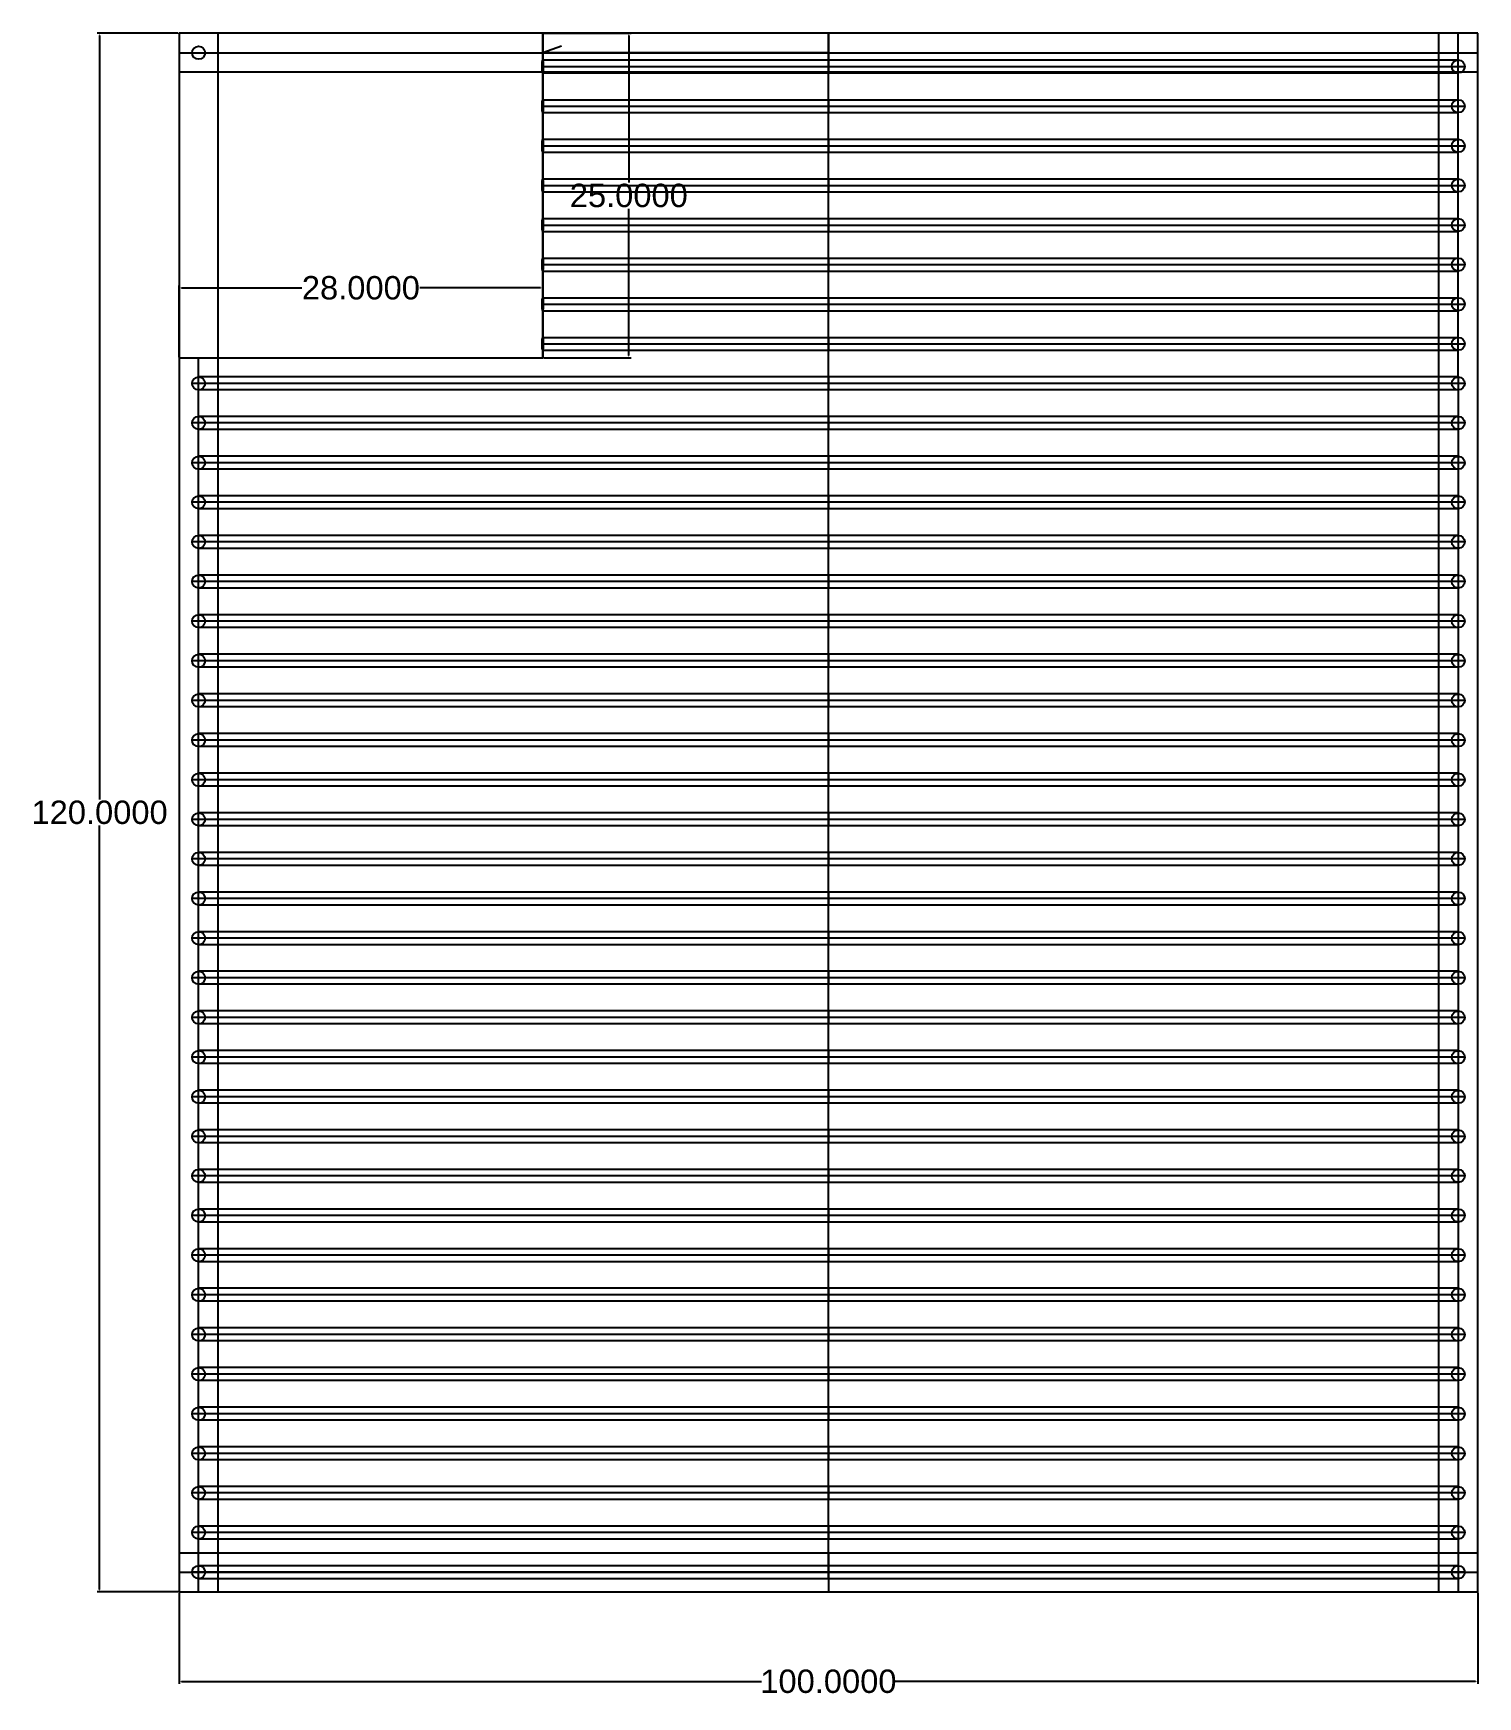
# Model space of a CAD drawing. Header units: millimetres. Extents: x -10 to 102, y -6 to 122.
import ezdxf

# ---------------------------------------------------------------- set-up
doc = ezdxf.new("R2010")
doc.units = ezdxf.units.MM
doc.header["$MEASUREMENT"] = 0
doc.header["$PDMODE"] = 35
doc.styles.get("Standard").update_dxf_attribs({"font": 'arial.ttf'})
doc.dimstyles.get("Standard").update_dxf_attribs({"dimtxt": 1.8, "dimasz": 0.18, "dimexe": 0.18, "dimexo": 0.0625, "dimgap": 0.09, "dimtad": 0, "dimtih": 1, "dimtoh": 1, "dimdec": 4, "dimzin": 0, "dimdsep": 46, "dimtxsty": 'Standard', "dimcen": 0.09, "dimclrd": 1, "dimclre": 1, "dimclrt": 256, "dimadec": 0, "dimazin": 0, "dimtfac": 1, "dimtdec": 4, "dimtofl": 0, "dimtmove": 0, "dimatfit": 3, "dimfxl": 1, "dimtolj": 1, "dimtzin": 0, "dimarcsym": 0})

# ---------------------------------------------------------------- blocks, each defined once
blk = doc.blocks.new('*D11')
at = {"color": 1, "lineweight": -2, "transparency": 16777216}
for p, q in [((1.62, 1.79), (1.62, -5.23)), ((101.62, 1.79), (101.62, -5.23)), ((1.8, -5.05), (46.48, -5.05)), ((101.44, -5.05), (56.76, -5.05))]:
    blk.add_line(p, q, dxfattribs=at)
at = {"color": 1, "transparency": 16777216}
for points in [[(1.8, -5.02), (1.8, -5.08), (1.62, -5.05)], [(101.44, -5.02), (101.44, -5.08), (101.62, -5.05)]]:
    blk.add_solid(points, dxfattribs=at)
at = {"layer": 'Defpoints', "color": 0, "transparency": 16777216}
for p in [(1.62, 1.86), (101.62, 1.86), (101.62, -5.05)]:
    blk.add_point(p, dxfattribs=at)
at = {"transparency": 16777216, "insert": (51.62, -5.05), "char_height": 1.8, "attachment_point": 5}
blk.add_mtext('\\A1;100.0000', dxfattribs=at)
blk = doc.blocks.new('*D12')
at = {"color": 1, "lineweight": -2, "transparency": 16777216}
for p, q in [((1.56, 121.86), (-4.68, 121.86)), ((-4.5, 121.68), (-4.5, 62.87)), ((-4.5, 2.04), (-4.5, 60.85)), ((1.56, 1.86), (-4.68, 1.86))]:
    blk.add_line(p, q, dxfattribs=at)
at = {"color": 1, "transparency": 16777216}
for points in [[(-4.53, 121.68), (-4.47, 121.68), (-4.5, 121.86)], [(-4.53, 2.04), (-4.47, 2.04), (-4.5, 1.86)]]:
    blk.add_solid(points, dxfattribs=at)
at = {"layer": 'Defpoints', "color": 0, "transparency": 16777216}
for p in [(-4.5, 121.86), (1.62, 121.86), (1.62, 1.86)]:
    blk.add_point(p, dxfattribs=at)
at = {"transparency": 16777216, "insert": (-4.5, 61.86), "char_height": 1.8, "attachment_point": 5}
blk.add_mtext('\\A1;120.0000', dxfattribs=at)
blk = doc.blocks.new('*D33')
at = {"color": 1, "lineweight": -2, "transparency": 16777216}
for p, q in [((29.68, 121.86), (36.43, 121.86)), ((36.25, 121.68), (36.25, 110.37)), ((36.25, 97.04), (36.25, 108.35)), ((29.68, 96.86), (36.43, 96.86))]:
    blk.add_line(p, q, dxfattribs=at)
at = {"color": 1, "transparency": 16777216}
for points in [[(36.22, 121.68), (36.28, 121.68), (36.25, 121.86)], [(36.22, 97.04), (36.28, 97.04), (36.25, 96.86)]]:
    blk.add_solid(points, dxfattribs=at)
at = {"layer": 'Defpoints', "color": 0, "transparency": 16777216}
for p in [(29.62, 121.86), (36.25, 121.86), (29.62, 96.86)]:
    blk.add_point(p, dxfattribs=at)
at = {"transparency": 16777216, "insert": (36.25, 109.36), "char_height": 1.8, "attachment_point": 5}
blk.add_mtext('\\A1;25.0000', dxfattribs=at)
blk = doc.blocks.new('*D34')
at = {"color": 1, "lineweight": -2, "transparency": 16777216}
for p, q in [((1.62, 96.92), (1.62, 102.43)), ((1.8, 102.25), (11.08, 102.25)), ((29.44, 102.25), (20.16, 102.25)), ((29.62, 96.92), (29.62, 102.43))]:
    blk.add_line(p, q, dxfattribs=at)
at = {"color": 1, "transparency": 16777216}
for points in [[(1.8, 102.28), (1.8, 102.22), (1.62, 102.25)], [(29.44, 102.28), (29.44, 102.22), (29.62, 102.25)]]:
    blk.add_solid(points, dxfattribs=at)
at = {"layer": 'Defpoints', "color": 0, "transparency": 16777216}
for p in [(29.62, 102.25), (1.62, 96.86), (29.62, 96.86)]:
    blk.add_point(p, dxfattribs=at)
at = {"transparency": 16777216, "insert": (15.62, 102.25), "char_height": 1.8, "attachment_point": 5}
blk.add_mtext('\\A1;28.0000', dxfattribs=at)
blk = doc.blocks.new('*U35')
for centre in [(1.5, 0), (1.5, -97)]:
    blk.add_circle(centre, 0.5)
at = {"extrusion": (1.26823e-14, 1, 7.01661e-14)}
blk.add_circle((-1.5, 34.5, -48.5), 0.5, dxfattribs=at)
at = {"extrusion": (-1, 4.06467e-14, 2.35596e-14)}
for centre, radius, start, end in [((48.5, -16.8, -1.5), 51.8, 18.9246, 161.0754), ((48.5, -16.84, -1), 51.34, 19.1485, 160.8515), ((48.5, -16.88, -1.5), 50.88, 19.3776, 160.6224), ((48.5, -16.84, -2), 51.34, 19.1485, 160.8515)]:
    blk.add_arc(centre, radius, start, end, dxfattribs=at)
blk = doc.blocks.new('*U36')
at = {"color": 0, "linetype": 'ByBlock', "lineweight": -2, "transparency": 16777216, "rotation": 90.00000000000072}
for p in [(3.12, 93.4), (3.12, 90.35), (3.12, 87.29), (3.12, 84.24), (3.12, 81.19), (3.12, 78.14), (3.12, 75.09), (3.12, 72.04), (3.12, 68.99), (3.12, 65.93), (3.12, 62.88), (3.12, 59.83), (3.12, 56.78), (3.12, 53.73), (3.12, 50.68), (3.12, 47.63), (3.12, 44.58), (3.12, 41.52), (3.12, 38.47), (3.12, 35.42), (3.12, 32.37), (3.12, 29.32), (3.12, 26.27), (3.12, 23.22), (3.12, 20.17), (3.12, 17.11), (3.12, 14.06), (3.12, 11.01), (3.12, 7.96), (3.12, 4.91), (3.12, 1.86)]:
    blk.add_blockref('*U35', p, dxfattribs=at)
blk = doc.blocks.new('*U49')
at = {"extrusion": (6.99743e-16, -0.995701, 0.092621)}
blk.add_circle((24.96, 35.95, -67.46), 0.5, dxfattribs=at)
at = {"extrusion": (3.67238e-31, 1, -1.65389e-15)}
blk.add_circle((-24.96, 34.5, 48.5), 0.5, dxfattribs=at)
blk.add_circle((24.96, 0), 0.5)
at = {"extrusion": (1, -1.02141e-14, 0)}
for centre, radius, start, end in [((48.51, -16.85, 24.46), 51.35, 64.6395, 160.8444), ((48.45, -16.73, 24.96), 51.73, 64.7108, 161.1326), ((48.56, -16.97, 24.96), 50.97, 64.5675, 160.5503)]:
    blk.add_arc(centre, radius, start, end, dxfattribs=at)
at = {"extrusion": (1, -7.39557e-32, -8.21565e-15)}
blk.add_arc((48.5, -16.84, 25.46), 51.34, 64.6288, 160.8515, dxfattribs=at)
blk = doc.blocks.new('*U50')
at = {"color": 0, "linetype": 'ByBlock', "lineweight": -2, "transparency": 16777216, "rotation": 90}
blk.add_blockref('*U49', (100.12, 95.4), dxfattribs=at)
blk = doc.blocks.new('*U46')
at = {"extrusion": (-0.827461, 0.128747, 0.546565), "rotation": 4.860812553167729}
blk.add_blockref('*U50', (-91.68, -103.54), dxfattribs=at)
blk = doc.blocks.new('*U48')
at = {"color": 0, "linetype": 'ByBlock', "lineweight": -2, "transparency": 16777216, "extrusion": (0.070959, 0.834405, 0.546565), "rotation": 278.8438754982232}
blk.add_blockref('*U46', (-91.68, -56.59, 86.7), dxfattribs=at)
blk = doc.blocks.new('*U44')
at = {"extrusion": (1.08543e-29, 1, -2.41014e-45), "rotation": 180}
blk.add_blockref('*U48', (100.12, 117.81), dxfattribs=at)
blk = doc.blocks.new('*U45')
at = {"color": 0, "linetype": 'ByBlock', "lineweight": -2, "transparency": 16777216, "extrusion": (-2.22045e-16, -1, 0)}
for p in [(100.12, 0, -116.76), (100.12, 0, -113.7), (100.12, 0, -110.65), (100.12, 0, -107.6), (100.12, 0, -104.55), (100.12, 0, -101.5), (100.12, 0, -98.45), (100.12, 0, -95.4)]:
    blk.add_blockref('*U44', p, dxfattribs=at)

msp = doc.modelspace()

# ---------------------------------------------------------------- linework, layer by layer
for p, q in [((101.61929, 121.85745), (1.61929, 121.85745)), ((1.61929, 121.85745), (1.61929, 1.85745)), ((4.61929, 1.85745), (4.61929, 121.85745)), ((29.61929, 96.85745), (29.61929, 121.85745)), ((29.61929, 121.85745), (29.61929, 121.85745, 35)), ((29.61929, 121.85745, 35), (29.61929, 96.85745, 35)), ((51.61929, 121.85745, 35), (29.61929, 121.85745, 35)), ((51.61929, 4.85745), (51.61929, 121.85745)), ((51.61929, 121.85745), (51.61929, 121.85745, 35)), ((51.61929, 121.85745, 35), (51.61929, 118.85745, 35)), ((51.61929, 120.35745, 34.5), (51.61929, 121.85745, 34.5)), ((98.61929, 1.85745), (98.61929, 121.85745)), ((101.61929, 1.85745), (101.61929, 121.85745)), ((1.61929, 120.35745), (29.61929, 120.35745)), ((29.61929, 120.35745), (101.61929, 120.35745)), ((51.61929, 120.35745, 35), (29.61929, 120.35745, 35)), ((29.61929, 120.35745, 35), (29.61929, 120.35745, 34.5)), ((29.61929, 120.35745, 34.5), (29.61929, 120.35745)), ((51.61929, 120.35745, 35), (51.61929, 120.35745, 34.5)), ((51.61929, 120.35745, 34.5), (51.61929, 118.85745, 34.5)), ((101.61929, 118.85745), (1.61929, 118.85745)), ((29.61929, 118.85745), (29.61929, 118.85745, 35)), ((51.61929, 118.85745, 35), (51.61929, 118.85745)), ((1.61929, 96.85745), (29.61929, 96.85745)), ((3.11929, 1.85745), (3.11929, 96.85745)), ((29.61929, 96.85745), (29.61929, 96.85745, 35)), ((100.11929, 95.39645), (100.11929, 1.85745)), ((1.61929, 4.85745), (101.61929, 4.85745)), ((51.61929, 4.85745), (51.61929, 4.85745, 35)), ((51.61929, 4.85745, 35), (51.61929, 1.85745, 35)), ((1.61929, 3.35745), (101.61929, 3.35745)), ((51.61929, 3.35745, 35), (51.61929, 3.35745, 34.5)), ((1.61929, 1.85745), (101.61929, 1.85745)), ((51.61929, 1.85745), (51.61929, 1.85745, 35))]:
    msp.add_line(p, q)
at = {"extrusion": (7.39557e-32, 1, -8.21565e-15)}
for p, q in [((29.61929, 121.85745, 29.55149), (29.61929, 120.35745, 29.55149)), ((31.05884, 120.85745, 30.20326), (29.61929, 120.35745, 30.20326))]:
    msp.add_line(p, q, dxfattribs=at)
at = {"extrusion": (-2.22045e-16, -1, 0)}
msp.add_line((100.11929, 95.39645), (100.11929, 121.85745), dxfattribs=at)
at = {"extrusion": (-1, 0, 7.01661e-14)}
msp.add_line((51.61929, 3.35745, 34.5), (51.61929, 4.85745, 34.5), dxfattribs=at)
at = {"extrusion": (-2.79645e-14, -1, 2.35596e-14)}
msp.add_line((51.61929, 3.35745, 34.5), (51.61929, 1.85745, 34.5), dxfattribs=at)
msp.add_circle((3.11929, 120.35745), 0.5)

# ---------------------------------------------------------------- block references
for name in ['*U45', '*U36']:
    msp.add_blockref(name, (0, 0))

# ---------------------------------------------------------------- dimensions: what is measured, and where the dimension line sits
for base, p1, p2, picture, middle in [((-4.49526, 121.85745), (1.61929, 1.85745), (1.61929, 121.85745), '*D12', (-4.49526, 61.85745)), ((36.2469, 121.85745), (29.61929, 96.85745), (29.61929, 121.85745), '*D33', (36.2469, 109.35745))]:
    dim = msp.add_linear_dim(base=base, p1=p1, p2=p2, angle=90, dimstyle='Standard')
    dim.commit()
    dim.dimension.update_dxf_attribs({"geometry": picture, "text_midpoint": middle})
for base, p1, p2, picture, middle in [((29.61929, 102.2523), (1.61929, 96.85745), (29.61929, 96.85745), '*D34', (15.61929, 102.2523)), ((101.61929, -5.04725), (1.61929, 1.85745), (101.61929, 1.85745), '*D11', (51.61929, -5.04725))]:
    dim = msp.add_linear_dim(base=base, p1=p1, p2=p2, dimstyle='Standard')
    dim.commit()
    dim.dimension.update_dxf_attribs({"geometry": picture, "text_midpoint": middle})

doc.saveas('drawing.dxf')
